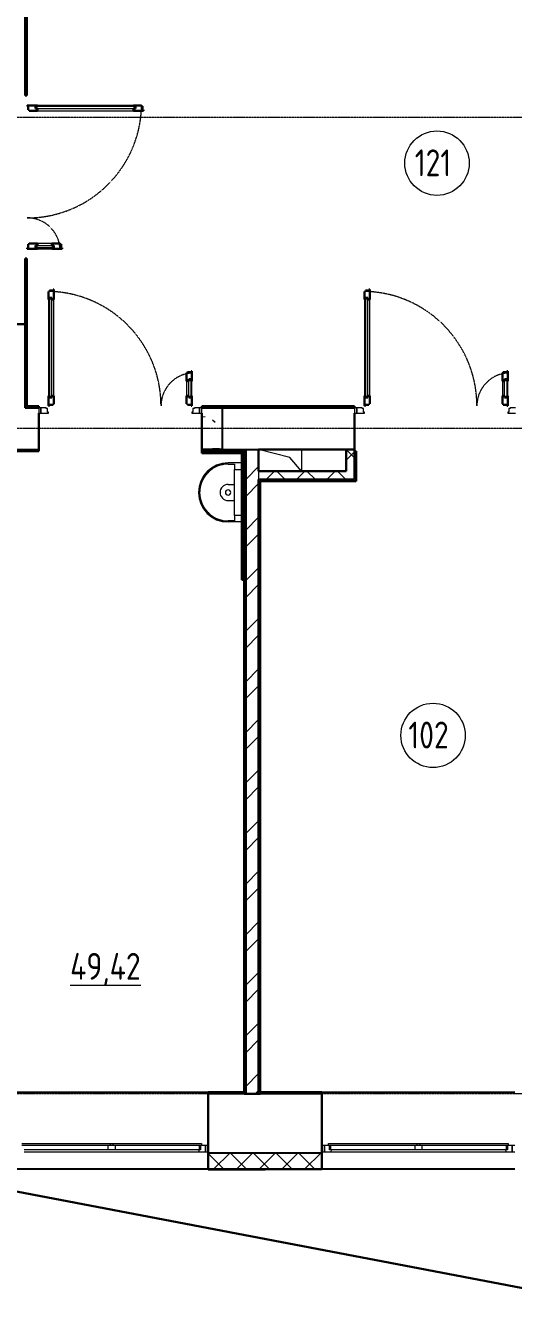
# Model space of a CAD drawing. Header units: millimetres. Extents: x -695119 to 412940, y -249585 to 622758.
# Drawn here: x 115658 to 120211, y -69324 to -57510 of the extents above; entities that cross this region are included whole.
import ezdxf

# ---------------------------------------------------------------- set-up
doc = ezdxf.new("R2010")
doc.units = ezdxf.units.MM
doc.linetypes.add('ADSK_Линия сетки', pattern=[25, 20, -2.5, 0, -2.5])
doc.linetypes.add('ADSK_Штриховая_ш2 п1_5', pattern=[4.5, 3, -1.5])
for name, color, linetype, lineweight in [('_Схема', 5, 'Continuous', 30), ('Каркас_Импост', 8, 'Continuous', 9), ('Марки помещений', 8, 'Continuous', 20), ('Монтажный зазор', 8, 'Continuous', 9), ('Окна', 252, 'Continuous', 9), ('Оси', 252, 'Continuous', 9), ('Остекление', 8, 'Continuous', 9), ('Открывание', 8, 'ADSK_Штриховая_ш2 п1_5', 9), ('Панель', 252, 'Continuous', 30), ('Перекрытия', 7, 'Continuous', 18), ('Сантехнические приборы', 8, 'Continuous', 18), ('Стены разрез', 7, 'Continuous', 30), ('Стены штриховка', 7, 'Continuous', 9)]:
    doc.layers.add(name, color=color, linetype=linetype, lineweight=lineweight)
doc.layers.add('Стены', color=194, linetype='Continuous')
doc.styles.add('GOST 2.304 type A_1', font='', dxfattribs={"height": 350})
doc.styles.get('GOST 2.304 type A_1').set_extended_font_data('GOST 2.304 type A')

# ---------------------------------------------------------------- blocks, each defined once
blk = doc.blocks.new('1 этаж')
at = {"color": 251, "lineweight": 18, "true_color": 0x636466}
for p, q in [((-56695, -142716), (-56986, -142642)), ((-56586, -142642), (-56586, -142842)), ((-56586, -142842), (-56695, -142716))]:
    blk.add_line(p, q, dxfattribs=at)
at = {"layer": 'Каркас_Импост', "color": 251, "true_color": 0x636466}
for p, q in [((-58967, -142252), (-59016, -142252)), ((-59016, -142252), (-59016, -142302)), ((-59016, -142302), (-58944, -142302)), ((-58967, -142260), (-58967, -142252)), ((-58953, -142260), (-58967, -142260)), ((-58953, -142294), (-58953, -142260)), ((-58944, -142294), (-58953, -142294)), ((-58944, -142302), (-58944, -142294)), ((-57599, -142294), (-57608, -142294)), ((-57608, -142294), (-57608, -142302)), ((-57608, -142302), (-57536, -142302)), ((-57585, -142260), (-57599, -142260)), ((-57599, -142260), (-57599, -142294)), ((-57585, -142252), (-57585, -142260)), ((-57536, -142252), (-57585, -142252)), ((-57536, -142302), (-57536, -142252)), ((-56022, -142252), (-56071, -142252)), ((-56071, -142252), (-56071, -142302)), ((-56071, -142302), (-55999, -142302)), ((-56022, -142260), (-56022, -142252)), ((-56008, -142260), (-56022, -142260)), ((-56008, -142294), (-56008, -142260)), ((-55999, -142294), (-56008, -142294)), ((-55999, -142302), (-55999, -142294)), ((-54654, -142294), (-54663, -142294)), ((-54663, -142294), (-54663, -142302)), ((-54663, -142302), (-54591, -142302)), ((-54640, -142260), (-54654, -142260)), ((-54654, -142260), (-54654, -142294)), ((-54640, -142252), (-54640, -142260)), ((-54591, -142252), (-54640, -142252)), ((-59193, -149112), (-58371, -149112)), ((-58371, -149129), (-59193, -149129)), ((-58391, -149170), (-59173, -149170)), ((-59171, -149187), (-57540, -149187)), ((-58391, -149129), (-58391, -149170)), ((-58321, -149170), (-58391, -149170)), ((-58371, -149112), (-58341, -149112)), ((-58371, -149112), (-58371, -149129)), ((-58341, -149129), (-58371, -149129)), ((-58341, -149112), (-57519, -149112)), ((-58341, -149129), (-58341, -149112)), ((-57519, -149129), (-58341, -149129)), ((-58321, -149170), (-58321, -149129)), ((-57539, -149170), (-58321, -149170)), ((-57539, -149129), (-57539, -149170)), ((-57519, -149112), (-57519, -149129)), ((-56333, -149112), (-55511, -149112)), ((-56333, -149129), (-56333, -149112)), ((-55511, -149129), (-56333, -149129)), ((-56313, -149170), (-56313, -149129)), ((-55531, -149170), (-56313, -149170)), ((-56311, -149187), (-54680, -149187)), ((-55531, -149129), (-55531, -149170)), ((-55461, -149170), (-55531, -149170)), ((-55511, -149112), (-55481, -149112)), ((-55511, -149112), (-55511, -149129)), ((-55481, -149129), (-55511, -149129)), ((-55481, -149112), (-54659, -149112)), ((-55481, -149129), (-55481, -149112)), ((-54659, -149129), (-55481, -149129)), ((-55461, -149170), (-55461, -149129)), ((-54679, -149170), (-55461, -149170)), ((-54679, -149129), (-54679, -149170)), ((-54659, -149112), (-54659, -149129))]:
    blk.add_line(p, q, dxfattribs=at)
at = {"layer": 'Каркас_Импост', "color": 251, "lineweight": 18, "true_color": 0x636466}
for p, q in [((-57545, -149170), (-57540, -149187)), ((-57540, -149187), (-57481, -149187)), ((-57527, -149170), (-57539, -149170)), ((-57527, -149129), (-57527, -149170)), ((-57481, -149129), (-57519, -149129)), ((-57481, -149187), (-57481, -149129)), ((-56333, -149129), (-56371, -149129)), ((-56371, -149129), (-56371, -149187)), ((-56371, -149187), (-56311, -149187)), ((-56325, -149170), (-56325, -149129)), ((-56313, -149170), (-56325, -149170)), ((-56311, -149187), (-56307, -149170)), ((-54685, -149170), (-54680, -149187)), ((-54680, -149187), (-54621, -149187)), ((-54667, -149170), (-54679, -149170)), ((-54667, -149129), (-54667, -149170)), ((-54621, -149129), (-54659, -149129)), ((-54621, -149187), (-54621, -149129))]:
    blk.add_line(p, q, dxfattribs=at)
at = {"layer": 'Марки помещений', "color": 251, "true_color": 0x636466}
for centre in [(-55323, -139972), (-55360, -145306)]:
    blk.add_circle(centre, 300, dxfattribs=at)
at = {"layer": 'Монтажный зазор', "color": 251, "true_color": 0x636466}
for p, q in [((-59036, -142252), (-59036, -142302)), ((-59016, -142252), (-59036, -142252)), ((-59036, -142302), (-59016, -142302)), ((-59016, -142302), (-59016, -142252)), ((-57516, -142252), (-57536, -142252)), ((-57536, -142252), (-57536, -142302)), ((-57536, -142302), (-57516, -142302)), ((-57516, -142302), (-57516, -142252)), ((-56091, -142252), (-56091, -142302)), ((-56071, -142252), (-56091, -142252)), ((-56091, -142302), (-56071, -142302)), ((-56071, -142302), (-56071, -142252))]:
    blk.add_line(p, q, dxfattribs=at)
at = {"layer": 'Окна', "color": 251, "true_color": 0x636466}
for p, q in [((-57456, -149129), (-57481, -149129)), ((-57481, -149129), (-57481, -149187)), ((-57481, -149187), (-57456, -149187)), ((-56371, -149129), (-56396, -149129)), ((-56396, -149187), (-56371, -149187)), ((-56371, -149187), (-56371, -149129)), ((-54596, -149129), (-54621, -149129)), ((-54621, -149129), (-54621, -149187)), ((-54621, -149187), (-54596, -149187))]:
    blk.add_line(p, q, dxfattribs=at)
at = {"layer": 'Оси', "color": 251, "linetype": 'ADSK_Линия сетки', "true_color": 0x636466}
for p, q in [((4311, -139547), (-72628, -139547)), ((4311, -142447), (-72628, -142447)), ((4311, -148647), (-72628, -148647))]:
    blk.add_line(p, q, dxfattribs=at)
at = {"layer": 'Остекление', "color": 251, "true_color": 0x636466}
for p, q in [((-59067, -139443), (-59067, -139464)), ((-58135, -139443), (-59067, -139443)), ((-59067, -139464), (-58135, -139464)), ((-58135, -139464), (-58135, -139443)), ((-59067, -140740), (-58895, -140740)), ((-59067, -140761), (-59067, -140740)), ((-58895, -140761), (-59067, -140761)), ((-58895, -140740), (-58895, -140761)), ((-58935, -141226), (-58935, -142158)), ((-58914, -141226), (-58935, -141226)), ((-58914, -142158), (-58914, -141226)), ((-55990, -141226), (-55990, -142158)), ((-55969, -141226), (-55990, -141226)), ((-55969, -142158), (-55969, -141226)), ((-57638, -142158), (-57638, -141986)), ((-57638, -141986), (-57617, -141986)), ((-57617, -141986), (-57617, -142158)), ((-54693, -142158), (-54693, -141986)), ((-54693, -141986), (-54672, -141986)), ((-54672, -141986), (-54672, -142158)), ((-58935, -142158), (-58914, -142158)), ((-57617, -142158), (-57638, -142158)), ((-55990, -142158), (-55969, -142158)), ((-54672, -142158), (-54693, -142158))]:
    blk.add_line(p, q, dxfattribs=at)
at = {"layer": 'Открывание', "color": 251, "true_color": 0x636466}
for centre, radius, start, end in [((-59143, -139416), 1066, 270, 359.0325), ((-59143, -140788), 306, 3.3723, 90), ((-58962, -142234), 1066, 0, 89.0325), ((-56017, -142234), 1066, 0, 89.0325), ((-57590, -142234), 306, 93.3723, 180), ((-54645, -142234), 306, 93.3723, 180)]:
    blk.add_arc(centre, radius, start, end, dxfattribs=at)
at = {"layer": 'Панель', "color": 251, "true_color": 0x636466}
for p, q in [((-59049, -139434), (-59143, -139434)), ((-59143, -139434), (-59143, -139442)), ((-59143, -139442), (-59134, -139442)), ((-59134, -139442), (-59134, -139476)), ((-59134, -139476), (-59125, -139476)), ((-59125, -139476), (-59125, -139484)), ((-59125, -139484), (-59049, -139484)), ((-59067, -139443), (-59049, -139443)), ((-59067, -139464), (-59067, -139443)), ((-59049, -139464), (-59067, -139464)), ((-59049, -139443), (-59049, -139434)), ((-59049, -139484), (-59049, -139464)), ((-58077, -139434), (-58153, -139434)), ((-58153, -139443), (-58153, -139434)), ((-58135, -139443), (-58153, -139443)), ((-58153, -139464), (-58135, -139464)), ((-58153, -139484), (-58153, -139464)), ((-58153, -139484), (-58059, -139484)), ((-58135, -139464), (-58135, -139443)), ((-58077, -139442), (-58077, -139434)), ((-58068, -139442), (-58077, -139442)), ((-58068, -139476), (-58068, -139442)), ((-58059, -139476), (-58068, -139476)), ((-58059, -139484), (-58059, -139476)), ((-59134, -140762), (-59143, -140762)), ((-59143, -140762), (-59143, -140770)), ((-59143, -140770), (-59049, -140770)), ((-59134, -140728), (-59134, -140762)), ((-59125, -140728), (-59134, -140728)), ((-59049, -140720), (-59125, -140720)), ((-59125, -140720), (-59125, -140728)), ((-59049, -140740), (-59067, -140740)), ((-59067, -140740), (-59067, -140761)), ((-59067, -140761), (-59049, -140761)), ((-59049, -140720), (-59049, -140740)), ((-59049, -140761), (-59049, -140770)), ((-58837, -140720), (-58913, -140720)), ((-58913, -140720), (-58913, -140740)), ((-58913, -140740), (-58895, -140740)), ((-58913, -140761), (-58913, -140770)), ((-58895, -140761), (-58913, -140761)), ((-58913, -140770), (-58819, -140770)), ((-58895, -140740), (-58895, -140761)), ((-58837, -140728), (-58837, -140720)), ((-58828, -140728), (-58837, -140728)), ((-58828, -140762), (-58828, -140728)), ((-58819, -140762), (-58828, -140762)), ((-58819, -140770), (-58819, -140762)), ((-58936, -141168), (-58944, -141168)), ((-58944, -141168), (-58944, -141244)), ((-58902, -141159), (-58936, -141159)), ((-58936, -141159), (-58936, -141168)), ((-58894, -141150), (-58902, -141150)), ((-58902, -141150), (-58902, -141159)), ((-58894, -141244), (-58894, -141150)), ((-55991, -141168), (-55999, -141168)), ((-55999, -141168), (-55999, -141244)), ((-55957, -141159), (-55991, -141159)), ((-55991, -141159), (-55991, -141168)), ((-55949, -141150), (-55957, -141150)), ((-55957, -141150), (-55957, -141159)), ((-55949, -141244), (-55949, -141150)), ((-58935, -141244), (-58944, -141244)), ((-58935, -141226), (-58935, -141244)), ((-58914, -141226), (-58935, -141226)), ((-58914, -141244), (-58914, -141226)), ((-58894, -141244), (-58914, -141244)), ((-55990, -141244), (-55999, -141244)), ((-55990, -141226), (-55990, -141244)), ((-55969, -141226), (-55990, -141226)), ((-55969, -141244), (-55969, -141226)), ((-55949, -141244), (-55969, -141244)), ((-57650, -141928), (-57658, -141928)), ((-57658, -141928), (-57658, -142004)), ((-57616, -141919), (-57650, -141919)), ((-57650, -141919), (-57650, -141928)), ((-57638, -142004), (-57638, -141986)), ((-57638, -141986), (-57617, -141986)), ((-57617, -141986), (-57617, -142004)), ((-57608, -141910), (-57616, -141910)), ((-57616, -141910), (-57616, -141919)), ((-57608, -142004), (-57608, -141910)), ((-54705, -141928), (-54713, -141928)), ((-54713, -141928), (-54713, -142004)), ((-54671, -141919), (-54705, -141919)), ((-54705, -141919), (-54705, -141928)), ((-54693, -142004), (-54693, -141986)), ((-54693, -141986), (-54672, -141986)), ((-54672, -141986), (-54672, -142004)), ((-54663, -141910), (-54671, -141910)), ((-54671, -141910), (-54671, -141919)), ((-54663, -142004), (-54663, -141910)), ((-57658, -142004), (-57638, -142004)), ((-57617, -142004), (-57608, -142004)), ((-54713, -142004), (-54693, -142004)), ((-54672, -142004), (-54663, -142004)), ((-58944, -142140), (-58944, -142234)), ((-58935, -142140), (-58944, -142140)), ((-58944, -142234), (-58936, -142234)), ((-58936, -142234), (-58936, -142225)), ((-58936, -142225), (-58902, -142225)), ((-58935, -142158), (-58935, -142140)), ((-58914, -142158), (-58935, -142158)), ((-58914, -142140), (-58914, -142158)), ((-58894, -142140), (-58914, -142140)), ((-58902, -142225), (-58902, -142216)), ((-58902, -142216), (-58894, -142216)), ((-58894, -142216), (-58894, -142140)), ((-57658, -142140), (-57658, -142216)), ((-57658, -142140), (-57638, -142140)), ((-57658, -142216), (-57650, -142216)), ((-57650, -142216), (-57650, -142225)), ((-57650, -142225), (-57616, -142225)), ((-57638, -142140), (-57638, -142158)), ((-57638, -142158), (-57617, -142158)), ((-57617, -142140), (-57608, -142140)), ((-57617, -142158), (-57617, -142140)), ((-57616, -142225), (-57616, -142234)), ((-57616, -142234), (-57608, -142234)), ((-57608, -142234), (-57608, -142140)), ((-55999, -142140), (-55999, -142234)), ((-55990, -142140), (-55999, -142140)), ((-55999, -142234), (-55991, -142234)), ((-55991, -142234), (-55991, -142225)), ((-55991, -142225), (-55957, -142225)), ((-55990, -142158), (-55990, -142140)), ((-55969, -142158), (-55990, -142158)), ((-55969, -142140), (-55969, -142158)), ((-55949, -142140), (-55969, -142140)), ((-55957, -142225), (-55957, -142216)), ((-55957, -142216), (-55949, -142216)), ((-55949, -142216), (-55949, -142140)), ((-54713, -142140), (-54713, -142216)), ((-54713, -142140), (-54693, -142140)), ((-54713, -142216), (-54705, -142216)), ((-54705, -142216), (-54705, -142225)), ((-54705, -142225), (-54671, -142225)), ((-54693, -142140), (-54693, -142158)), ((-54693, -142158), (-54672, -142158)), ((-54672, -142140), (-54663, -142140)), ((-54672, -142158), (-54672, -142140)), ((-54671, -142225), (-54671, -142234)), ((-54671, -142234), (-54663, -142234)), ((-54663, -142234), (-54663, -142140))]:
    blk.add_line(p, q, dxfattribs=at)
at = {"layer": 'Панель', "color": 251, "lineweight": 9, "true_color": 0x636466}
for p, q in [((-58153, -139434), (-59049, -139434)), ((-59049, -139484), (-58153, -139484)), ((-58913, -140720), (-59049, -140720)), ((-59049, -140770), (-58913, -140770)), ((-58944, -141244), (-58944, -142140)), ((-58894, -142140), (-58894, -141244)), ((-55999, -141244), (-55999, -142140)), ((-55949, -142140), (-55949, -141244)), ((-57658, -142004), (-57658, -142140)), ((-57608, -142140), (-57608, -142004)), ((-54713, -142004), (-54713, -142140)), ((-54663, -142140), (-54663, -142004))]:
    blk.add_line(p, q, dxfattribs=at)
at = {"layer": 'Перекрытия', "color": 251, "true_color": 0x636466}
blk.add_line((-56586, -142642), (-56586, -142842), dxfattribs=at)
at = {"layer": 'Сантехнические приборы', "color": 251, "true_color": 0x636466}
for p, q in [((-57141, -142767), (-57271, -142767)), ((-57271, -142777), (-57211, -142777)), ((-57211, -142777), (-57211, -142827)), ((-57211, -142827), (-57141, -142827)), ((-57211, -142837), (-57211, -142827)), ((-57211, -143247), (-57211, -142837)), ((-57271, -142967), (-57211, -142967)), ((-57271, -143117), (-57211, -143117)), ((-57211, -143257), (-57211, -143247)), ((-57141, -143257), (-57211, -143257)), ((-57211, -143257), (-57211, -143307)), ((-57211, -143307), (-57271, -143307)), ((-57141, -143317), (-57271, -143317))]:
    blk.add_line(p, q, dxfattribs=at)
at = {"layer": 'Сантехнические приборы', "color": 251, "true_color": 0x636466, "flags": 128}
blk.add_lwpolyline([(-57271, -142777), (-57281, -142778), (-57292, -142778), (-57303, -142779), (-57313, -142781), (-57323, -142783), (-57334, -142785), (-57344, -142788), (-57354, -142791), (-57364, -142794), (-57374, -142798), (-57384, -142803), (-57393, -142807), (-57402, -142812), (-57412, -142818), (-57420, -142824), (-57429, -142830), (-57437, -142836), (-57446, -142843), (-57453, -142850), (-57461, -142858), (-57468, -142865), (-57475, -142874), (-57482, -142882), (-57488, -142890), (-57494, -142899), (-57499, -142908), (-57505, -142917), (-57509, -142927), (-57514, -142937), (-57518, -142946), (-57521, -142956), (-57525, -142966), (-57528, -142977), (-57530, -142987), (-57532, -142997), (-57534, -143008), (-57535, -143018), (-57535, -143029), (-57536, -143040), (-57536, -143050), (-57535, -143061), (-57534, -143071), (-57533, -143082), (-57531, -143092), (-57529, -143103), (-57526, -143113), (-57523, -143123), (-57520, -143133), (-57516, -143143), (-57512, -143153), (-57507, -143162), (-57502, -143172), (-57497, -143181), (-57491, -143190), (-57485, -143198), (-57479, -143207), (-57472, -143215), (-57465, -143223), (-57457, -143230), (-57450, -143238), (-57442, -143245), (-57434, -143251), (-57425, -143258), (-57416, -143264), (-57407, -143269), (-57398, -143275), (-57389, -143280), (-57379, -143284), (-57369, -143288), (-57360, -143292), (-57350, -143295), (-57339, -143298), (-57329, -143301), (-57319, -143303), (-57308, -143305), (-57298, -143306), (-57287, -143307), (-57277, -143307), (-57271, -143307)], dxfattribs=at)
at = {"layer": 'Сантехнические приборы', "color": 251, "true_color": 0x636466}
for radius, start, end in [(275, 90, 270), (265, 90, 270), (75, 90, 270), (25, 90, 270), (25, 270, 90)]:
    blk.add_arc((-57271, -143042), radius, start, end, dxfattribs=at)
at = {"layer": 'Стены', "color": 251, "true_color": 0x636466}
for p, q in [((-59161, -142252), (-59161, -141472)), ((-57326, -142252), (-57326, -142642)), ((-65541, -142642), (-59036, -142642)), ((-57326, -142642), (-56986, -142642)), ((-59256, -148632), (-57456, -148632)), ((-57121, -148647), (-57456, -148647)), ((-56396, -148647), (-56971, -148647)), ((-56396, -148632), (-54596, -148632)), ((-57456, -149197), (-56396, -149197)), ((-57456, -149349), (-59256, -149349)), ((-54596, -149349), (-56396, -149349))]:
    blk.add_line(p, q, dxfattribs=at)
at = {"layer": 'Стены разрез', "color": 251, "true_color": 0x636466}
for p, q in [((-59161, -139342), (-59161, -133347)), ((-59146, -139342), (-59146, -133362)), ((-59161, -139342), (-59146, -139342)), ((-59161, -141472), (-59161, -140862)), ((-59146, -140862), (-59161, -140862)), ((-59146, -142237), (-59146, -140862)), ((-59161, -141472), (-59551, -141472)), ((-59036, -142237), (-59146, -142237)), ((-59036, -142252), (-59036, -142237)), ((-56091, -142237), (-57516, -142237)), ((-57516, -142237), (-57516, -142252)), ((-56091, -142252), (-56091, -142237)), ((-59036, -142252), (-59161, -142252)), ((-59036, -142657), (-59036, -142302)), ((-56091, -142252), (-57516, -142252)), ((-57516, -142302), (-57516, -142677)), ((-56091, -142302), (-56091, -142922)), ((-65541, -142657), (-59036, -142657)), ((-57326, -142642), (-57516, -142642)), ((-57516, -142677), (-57121, -142677)), ((-57141, -142657), (-57141, -143857)), ((-57121, -148632), (-57121, -142677)), ((-57106, -142642), (-57106, -148647)), ((-56986, -142642), (-56091, -142642)), ((-56986, -142842), (-56986, -142642)), ((-56171, -142642), (-56171, -142842)), ((-56076, -142657), (-56091, -142657)), ((-56076, -142937), (-56076, -142657)), ((-56171, -142842), (-56986, -142842)), ((-56986, -148647), (-56986, -142922)), ((-56986, -142922), (-56091, -142922)), ((-56971, -148632), (-56971, -142937)), ((-56971, -142937), (-56076, -142937)), ((-57141, -143857), (-57121, -143857)), ((-57456, -148632), (-57456, -149349)), ((-57121, -148632), (-57456, -148632)), ((-57121, -148647), (-56986, -148647)), ((-56986, -148647), (-56971, -148647)), ((-56396, -148632), (-56971, -148632)), ((-56396, -149349), (-56396, -148632)), ((-56926, -149349), (-57456, -149349)), ((-57456, -149349), (-57456, -149354)), ((-57456, -149349), (-56396, -149349)), ((-57456, -149354), (-56926, -149354)), ((-56926, -149354), (-56926, -149349))]:
    blk.add_line(p, q, dxfattribs=at)
at = {"layer": 'Стены разрез', "color": 251, "linetype": 'Continuous', "lineweight": 9, "true_color": 0x636466}
for p, q in [((-59104, -142252), (-59119, -142237)), ((-57516, -142248), (-57505, -142237)), ((-57407, -142252), (-57422, -142237)), ((-57308, -142252), (-57293, -142237)), ((-57195, -142252), (-57210, -142237)), ((-57095, -142252), (-57080, -142237)), ((-56983, -142252), (-56998, -142237)), ((-56883, -142252), (-56868, -142237)), ((-56771, -142252), (-56786, -142237)), ((-56671, -142252), (-56656, -142237)), ((-56559, -142252), (-56574, -142237)), ((-56459, -142252), (-56444, -142237)), ((-56347, -142252), (-56362, -142237)), ((-56247, -142252), (-56232, -142237)), ((-56135, -142252), (-56150, -142237)), ((-57516, -142338), (-57484, -142334)), ((-57416, -142366), (-57391, -142388)), ((-59124, -142657), (-59139, -142642)), ((-57516, -142673), (-57500, -142657)), ((-57500, -142657), (-57485, -142642)), ((-57427, -142657), (-57442, -142642)), ((-57417, -142632), (-57350, -142632)), ((-57288, -142657), (-57273, -142642)), ((-57215, -142657), (-57230, -142642)), ((-57141, -142722), (-57121, -142702)), ((-56171, -142742), (-56091, -142662)), ((-56091, -142720), (-56169, -142642)), ((-57106, -142921), (-56986, -142801)), ((-56091, -142733), (-56076, -142718)), ((-56076, -142735), (-56091, -142720)), ((-56935, -142937), (-56950, -142922)), ((-56932, -142937), (-56917, -142922)), ((-56917, -142922), (-56837, -142842)), ((-56737, -142922), (-56817, -142842)), ((-56722, -142937), (-56737, -142922)), ((-56720, -142937), (-56705, -142922)), ((-56634, -142922), (-56554, -142842)), ((-56455, -142922), (-56535, -142842)), ((-56510, -142937), (-56525, -142922)), ((-56508, -142937), (-56493, -142922)), ((-56351, -142922), (-56271, -142842)), ((-56298, -142937), (-56313, -142922)), ((-56295, -142937), (-56280, -142922)), ((-56172, -142922), (-56252, -142842)), ((-56086, -142937), (-56101, -142922)), ((-56083, -142937), (-56076, -142930)), ((-57106, -143079), (-56986, -142959)), ((-56986, -142991), (-56971, -142976)), ((-57141, -143146), (-57121, -143126)), ((-56971, -143113), (-56986, -143098)), ((-57106, -143393), (-56986, -143273)), ((-56986, -143203), (-56971, -143188)), ((-56971, -143325), (-56986, -143310)), ((-56986, -143416), (-56971, -143401)), ((-57106, -143550), (-56986, -143430)), ((-56971, -143537), (-56986, -143522)), ((-57141, -143571), (-57121, -143551)), ((-56986, -143628), (-56971, -143613)), ((-57106, -143864), (-56986, -143744)), ((-56971, -143750), (-56986, -143735)), ((-56986, -143840), (-56971, -143825)), ((-57106, -144021), (-56986, -143901)), ((-56971, -143962), (-56986, -143947)), ((-56986, -144052), (-56971, -144037)), ((-57106, -144336), (-56986, -144216)), ((-56971, -144174), (-56986, -144159)), ((-56986, -144264), (-56971, -144249)), ((-57106, -144493), (-56986, -144373)), ((-56971, -144386), (-56986, -144371)), ((-56986, -144476), (-56971, -144461)), ((-56971, -144598), (-56986, -144583)), ((-57106, -144807), (-56986, -144687)), ((-56986, -144688), (-56971, -144673)), ((-56971, -144810), (-56986, -144795)), ((-57106, -144964), (-56986, -144844)), ((-56986, -144900), (-56971, -144885)), ((-56971, -145022), (-56986, -145007)), ((-57106, -145279), (-56986, -145159)), ((-56986, -145113), (-56971, -145098)), ((-56971, -145235), (-56986, -145220)), ((-57106, -145436), (-56986, -145316)), ((-56986, -145325), (-56971, -145310)), ((-56971, -145447), (-56986, -145432)), ((-56986, -145537), (-56971, -145522)), ((-57106, -145750), (-56986, -145630)), ((-56971, -145659), (-56986, -145644)), ((-56986, -145749), (-56971, -145734)), ((-57106, -145907), (-56986, -145787)), ((-56971, -145871), (-56986, -145856)), ((-56986, -145961), (-56971, -145946)), ((-57106, -146222), (-56986, -146102)), ((-56971, -146083), (-56986, -146068)), ((-56986, -146173), (-56971, -146158)), ((-57106, -146379), (-56986, -146259)), ((-56971, -146295), (-56986, -146280)), ((-56986, -146385), (-56971, -146370)), ((-57106, -146693), (-56986, -146573)), ((-56971, -146507), (-56986, -146492)), ((-56986, -146598), (-56971, -146583)), ((-56971, -146719), (-56986, -146704)), ((-57106, -146850), (-56986, -146730)), ((-56986, -146810), (-56971, -146795)), ((-56971, -146932), (-56986, -146917)), ((-57106, -147165), (-56986, -147045)), ((-56986, -147022), (-56971, -147007)), ((-56971, -147144), (-56986, -147129)), ((-57106, -147322), (-56986, -147202)), ((-56986, -147234), (-56971, -147219)), ((-56971, -147356), (-56986, -147341)), ((-56986, -147446), (-56971, -147431)), ((-57106, -147636), (-56986, -147516)), ((-56971, -147568), (-56986, -147553)), ((-56986, -147658), (-56971, -147643)), ((-57106, -147793), (-56986, -147673)), ((-56971, -147780), (-56986, -147765)), ((-56986, -147870), (-56971, -147855)), ((-57106, -148108), (-56986, -147988)), ((-56971, -147992), (-56986, -147977)), ((-56986, -148082), (-56971, -148067)), ((-57106, -148265), (-56986, -148145)), ((-56971, -148204), (-56986, -148189)), ((-56986, -148295), (-56971, -148280)), ((-57106, -148579), (-56986, -148459)), ((-56971, -148417), (-56986, -148402)), ((-56986, -148507), (-56971, -148492)), ((-57017, -148647), (-56986, -148616)), ((-56971, -148629), (-56986, -148614)), ((-57376, -148647), (-57391, -148632)), ((-57339, -148647), (-57324, -148632)), ((-57164, -148647), (-57179, -148632)), ((-57126, -148647), (-57121, -148642)), ((-56952, -148647), (-56967, -148632)), ((-56914, -148647), (-56899, -148632)), ((-56740, -148647), (-56755, -148632)), ((-56702, -148647), (-56687, -148632)), ((-56528, -148647), (-56543, -148632)), ((-56490, -148647), (-56475, -148632)), ((-57313, -149347), (-57456, -149204)), ((-57402, -149347), (-57252, -149197)), ((-57101, -149347), (-57251, -149197)), ((-57190, -149347), (-57040, -149197)), ((-56888, -149347), (-57038, -149197)), ((-56978, -149347), (-56828, -149197)), ((-56676, -149347), (-56826, -149197)), ((-56766, -149347), (-56616, -149197)), ((-56464, -149347), (-56614, -149197)), ((-56554, -149347), (-56404, -149197)), ((-56396, -149204), (-56402, -149197)), ((-57254, -149349), (-57256, -149347)), ((-57254, -149351), (-57254, -149349)), ((-56902, -149349), (-56904, -149347)), ((-56688, -149347), (-56690, -149349))]:
    blk.add_line(p, q, dxfattribs=at)
at = {"layer": 'Стены штриховка', "color": 251, "true_color": 0x636466}
for p, q in [((-59146, -142237), (-59146, -142252)), ((-57516, -142657), (-57106, -142657)), ((-57121, -142657), (-57121, -142677)), ((-56986, -142842), (-56986, -142922)), ((-57121, -148647), (-57121, -148632)), ((-57454, -149273), (-57456, -149273)), ((-57454, -149273), (-57454, -149347)), ((-56396, -149273), (-56398, -149273)), ((-56398, -149347), (-56398, -149273)), ((-57454, -149347), (-56398, -149347))]:
    blk.add_line(p, q, dxfattribs=at)
at = {"layer": 'Марки помещений', "color": 251, "true_color": 0x636466, "style": 'GOST 2.304 type A_1'}
for s, p in [('121', (-55530, -140094)), ('102', (-55590, -145428)), ('%%U49,42', (-58743, -147584))]:
    blk.add_text(s, height=250, dxfattribs=at).set_placement(p)

msp = doc.modelspace()

# ---------------------------------------------------------------- linework, layer by layer
at = {"layer": '_Схема', "color": 5}
msp.add_line((258216.67, -95568.6), (-161934.199, -15488.828), dxfattribs=at)

# ---------------------------------------------------------------- block references
msp.add_blockref('1 этаж', (174819.19, 81176.937))

doc.saveas('drawing.dxf')
